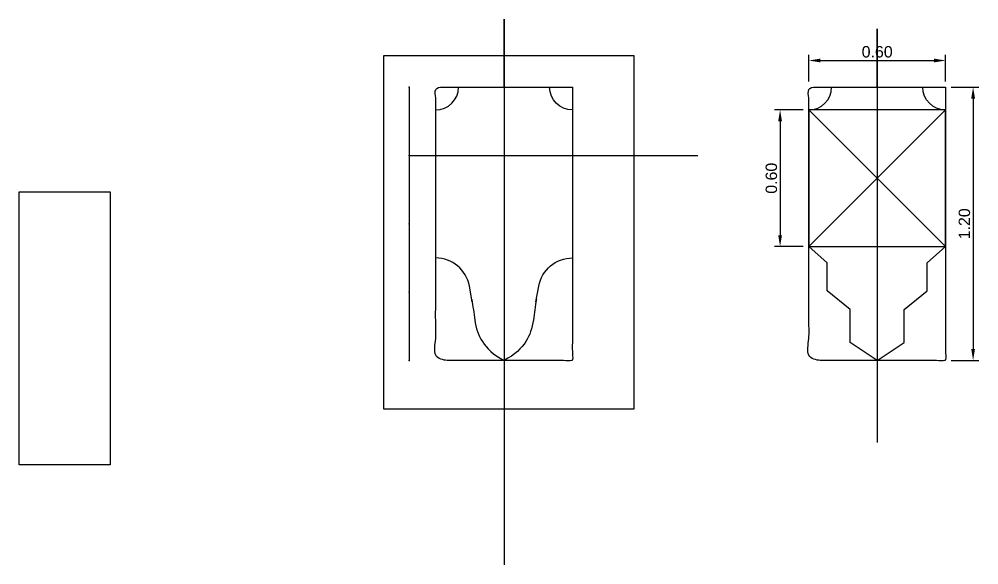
# Model space of a CAD drawing. Header units: metres. Extents: x -6.5 to 29.8, y -1.8 to 5.3.
# Drawn here: x -6.499 to -2.287, y -0.88 to 1.515 of the extents above; entities that cross this region are included whole.
import ezdxf

# ---------------------------------------------------------------- set-up
doc = ezdxf.new("R2010")
doc.units = ezdxf.units.M
doc.layers.add('Predeterminado', color=7, linetype='Continuous', true_color=0x000000)
doc.styles.add('Predeterminado', font='')
doc.styles.get('Predeterminado').set_extended_font_data('Arial')
doc.dimstyles.new('Predeterminado', dxfattribs={"dimscale": 0.05, "dimtxt": 1, "dimasz": 1, "dimexe": 0.5, "dimexo": 0.5, "dimgap": 0.25, "dimtad": 1, "dimtoh": 1, "dimzin": 1, "dimdsep": 46, "dimtxsty": 'Predeterminado', "dimcen": 0.5, "dimazin": 1, "dimtfac": 1, "dimtdec": 4, "dimtix": 1, "dimtofl": 0, "dimtmove": 1, "dimatfit": 3, "dimfxl": 1, "dimtolj": 1, "dimtzin": 1, "dimarcsym": 0})
picture_1 = doc.add_image_def('image1.jpg', size_in_pixel=(2480, 3508))

# ---------------------------------------------------------------- blocks, each defined once
blk = doc.blocks.new('*D167')
at = {"layer": 'Defpoints', "color": 0}
for p in [(-2.4331, 1.217), (-2.4331, 0.017), (-2.3121, 0.017)]:
    blk.add_point(p, dxfattribs=at)
at = {"layer": 'Predeterminado', "color": 0, "lineweight": -2}
for p, q in [((-2.4081, 1.217), (-2.2871, 1.217)), ((-2.3121, 1.167), (-2.3121, 0.067)), ((-2.4081, 0.017), (-2.2871, 0.017))]:
    blk.add_line(p, q, dxfattribs=at)
at = {"layer": 'Predeterminado', "color": 0}
for points in [[(-2.3037, 1.167), (-2.3204, 1.167), (-2.3121, 1.217)], [(-2.3204, 0.067), (-2.3037, 0.067), (-2.3121, 0.017)]]:
    blk.add_solid(points, dxfattribs=at)
at = {"layer": 'Predeterminado', "color": 0, "insert": (-2.3501, 0.617), "char_height": 0.05, "attachment_point": 5, "rotation": 90, "style": 'Predeterminado'}
blk.add_mtext('\\A1;1.20', dxfattribs=at)
blk = doc.blocks.new('*D168')
at = {"layer": 'Defpoints', "color": 0}
for p in [(-2.4331, 1.334), (-3.0331, 1.217), (-2.4331, 1.217)]:
    blk.add_point(p, dxfattribs=at)
at = {"layer": 'Predeterminado', "color": 0, "lineweight": -2}
for p, q in [((-3.0331, 1.242), (-3.0331, 1.359)), ((-2.4331, 1.242), (-2.4331, 1.359)), ((-2.9831, 1.334), (-2.4831, 1.334))]:
    blk.add_line(p, q, dxfattribs=at)
at = {"layer": 'Predeterminado', "color": 0}
for points in [[(-2.9831, 1.3423), (-2.9831, 1.3257), (-3.0331, 1.334)], [(-2.4831, 1.3257), (-2.4831, 1.3423), (-2.4331, 1.334)]]:
    blk.add_solid(points, dxfattribs=at)
at = {"layer": 'Predeterminado', "color": 0, "insert": (-2.7331, 1.372), "char_height": 0.05, "attachment_point": 5, "style": 'Predeterminado'}
blk.add_mtext('\\A1;0.60', dxfattribs=at)
blk = doc.blocks.new('*D169')
at = {"layer": 'Defpoints', "color": 0}
for p in [(-3.0331, 1.117), (-3.1592, 0.517), (-3.0331, 0.517)]:
    blk.add_point(p, dxfattribs=at)
at = {"layer": 'Predeterminado', "color": 0, "lineweight": -2}
for p, q in [((-3.0581, 1.117), (-3.1842, 1.117)), ((-3.1592, 1.067), (-3.1592, 0.567)), ((-3.0581, 0.517), (-3.1842, 0.517))]:
    blk.add_line(p, q, dxfattribs=at)
at = {"layer": 'Predeterminado', "color": 0}
for points in [[(-3.1509, 1.067), (-3.1676, 1.067), (-3.1592, 1.117)], [(-3.1676, 0.567), (-3.1509, 0.567), (-3.1592, 0.517)]]:
    blk.add_solid(points, dxfattribs=at)
at = {"layer": 'Predeterminado', "color": 0, "insert": (-3.1973, 0.817), "char_height": 0.05, "attachment_point": 5, "rotation": 90, "style": 'Predeterminado'}
blk.add_mtext('\\A1;0.60', dxfattribs=at)

msp = doc.modelspace()

# ---------------------------------------------------------------- linework, layer by layer
at = {"layer": 'Predeterminado'}
for points in [[(-4.78675, 1.21697), (-4.78675, 0.01697)], [(-3.03308, 0.51697), (-2.43308, 1.11697)], [(-2.43308, 0.51697), (-3.03308, 1.11697)], [(-4.78675, 0.91697), (-3.51948, 0.91697)], [(-2.73308, 0.01697), (-2.8521, 0.09595), (-2.8521, 0.2414), (-2.952, 0.32224), (-2.952, 0.44587), (-3.03308, 0.51697)], [(-2.73308, 0.01697), (-2.61406, 0.09595), (-2.61406, 0.2414), (-2.51417, 0.32224), (-2.51417, 0.44587), (-2.43308, 0.51697)], [(-4.51057, 0.27462), (-4.52293, 0.34349)], [(-4.23058, 0.27462), (-4.21821, 0.34349)]]:
    msp.add_lwpolyline(points, dxfattribs=at)
at = {"layer": 'Predeterminado', "color": 1, "true_color": 0xff0000}
msp.add_lwpolyline([(-3.03308, 0.51697), (-2.43308, 0.51697), (-2.43308, 1.11697), (-3.03308, 1.11697)], close=True, dxfattribs=at)
at = {"layer": 'Predeterminado'}
msp.add_lwpolyline([(-6.49863, -0.44194), (-6.49863, 0.75806), (-6.09863, 0.75806), (-6.09863, -0.44194)], close=True, dxfattribs=at)
for points in [[(-4.37057, 1.21697, 0), (-4.37057, 1.51542, 0), (-4.37057, -0.88033, 0)], [(-2.73308, 1.21697, 0), (-2.73308, 1.47334, 0), (-2.73308, -0.34299, 0)]]:
    msp.add_polyline3d(points, dxfattribs=at)
for centre, radius, start, end in [((-4.67057, 1.21697), 0.1, 270, 0), ((-3.03308, 1.21697), 0.1, 270, 0), ((-4.67057, 0.31697), 0.15, 10.18177, 90)]:
    msp.add_arc(centre, radius, start, end, dxfattribs=at)
at = {"layer": 'Predeterminado', "extrusion": (0, 0, -1)}
for centre, radius, start, end in [((4.07057, 1.21697), 0.1, 270, 0), ((2.43308, 1.21697), 0.1, 270, 0), ((4.07057, 0.31697), 0.15, 10.18177, 90)]:
    msp.add_arc(centre, radius, start, end, dxfattribs=at)
at = {"layer": 'Predeterminado'}
for points, degree, knots in [([(-4.07057, 1.21697), (-4.37057, 1.21697), (-4.67057, 1.21697), (-4.67057, 0.61697), (-4.67057, 0.01697), (-4.37057, 0.01697), (-4.07057, 0.01697), (-4.07057, 0.61697), (-4.07057, 1.21697)], 2, [0, 0, 0, 0.5, 0.5, 1.7, 1.7, 2.3, 2.3, 3.5, 3.5, 3.5]), ([(-2.43308, 1.21697), (-2.73308, 1.21697), (-3.03308, 1.21697), (-3.03308, 0.61697), (-3.03308, 0.01697), (-2.73308, 0.01697), (-2.43308, 0.01697), (-2.43308, 0.61697), (-2.43308, 1.21697)], 2, [0, 0, 0, 0.5, 0.5, 1.7, 1.7, 2.3, 2.3, 3.5, 3.5, 3.5]), ([(-4.51233, 0.28445), (-4.5069, 0.25604), (-4.49929, 0.17662), (-4.47572, 0.10088), (-4.41786, 0.04115), (-4.37057, 0.01697)], 3, [0.03518429, 0.03518429, 0.03518429, 0.03518429, 0.11950166, 0.23900332, 0.35850498, 0.35850498, 0.35850498, 0.35850498]), ([(-4.22881, 0.28445), (-4.23424, 0.25604), (-4.24186, 0.17662), (-4.26542, 0.10088), (-4.32328, 0.04115), (-4.37057, 0.01697)], 3, [0.03518429, 0.03518429, 0.03518429, 0.03518429, 0.11950166, 0.23900332, 0.35850498, 0.35850498, 0.35850498, 0.35850498])]:
    msp.add_open_spline(points, degree=degree, knots=knots, dxfattribs=at)
for p in [(-4.78675, 1.21697), (-4.78675, 0.91697), (-4.78675, 0.61697), (-4.78675, 0.31697), (-4.78675, 0.01697)]:
    msp.add_point(p, dxfattribs=at)

# ---------------------------------------------------------------- dimensions: what is measured, and where the dimension line sits
dim = msp.add_linear_dim(base=(-2.43308, 1.33399), p1=(-3.03308, 1.21697), p2=(-2.43308, 1.21697), dimstyle='Predeterminado', override={"dimscale": 0.05, "dimtxt": 1, "dimasz": 1, "dimexe": 0.5, "dimexo": 0.5, "dimgap": 0.25, "dimtad": 1, "dimtih": 0, "dimtoh": 0, "dimdec": 2, "dimlfac": 1, "dimzin": 1, "dimtxsty": 'Predeterminado', "dimsah": 0, "dimcen": 0.5, "dimadec": 2, "dimazin": 1, "dimtix": 0, "dimtmove": 0, "dimtzin": 1}, dxfattribs=at)
dim.commit()
dim.dimension.update_dxf_attribs({"geometry": '*D168', "text_midpoint": (-2.73308, 1.37201)})
for base, p1, p2, picture, middle in [((-2.31205, 0.01697), (-2.43308, 1.21697), (-2.43308, 0.01697), '*D167', (-2.35008, 0.61697)), ((-3.15924, 0.51697), (-3.03308, 1.11697), (-3.03308, 0.51697), '*D169', (-3.19727, 0.81697))]:
    dim = msp.add_linear_dim(base=base, p1=p1, p2=p2, angle=90, dimstyle='Predeterminado', override={"dimscale": 0.05, "dimtxt": 1, "dimasz": 1, "dimexe": 0.5, "dimexo": 0.5, "dimgap": 0.25, "dimtad": 1, "dimtih": 0, "dimtoh": 0, "dimdec": 2, "dimlfac": 1, "dimzin": 1, "dimtxsty": 'Predeterminado', "dimsah": 0, "dimcen": 0.5, "dimadec": 2, "dimazin": 1, "dimtix": 0, "dimtmove": 0, "dimtzin": 1}, dxfattribs=at)
    dim.commit()
    dim.dimension.update_dxf_attribs({"geometry": picture, "text_midpoint": middle})

# ---------------------------------------------------------------- pictures from other files: only their frames are drawn
image = msp.add_image(picture_1, insert=(-4.8981, -0.19618), size_in_units=(1.09723, 1.55205), dxfattribs=at)
image.dxf.flags = 7

doc.saveas('drawing.dxf')
